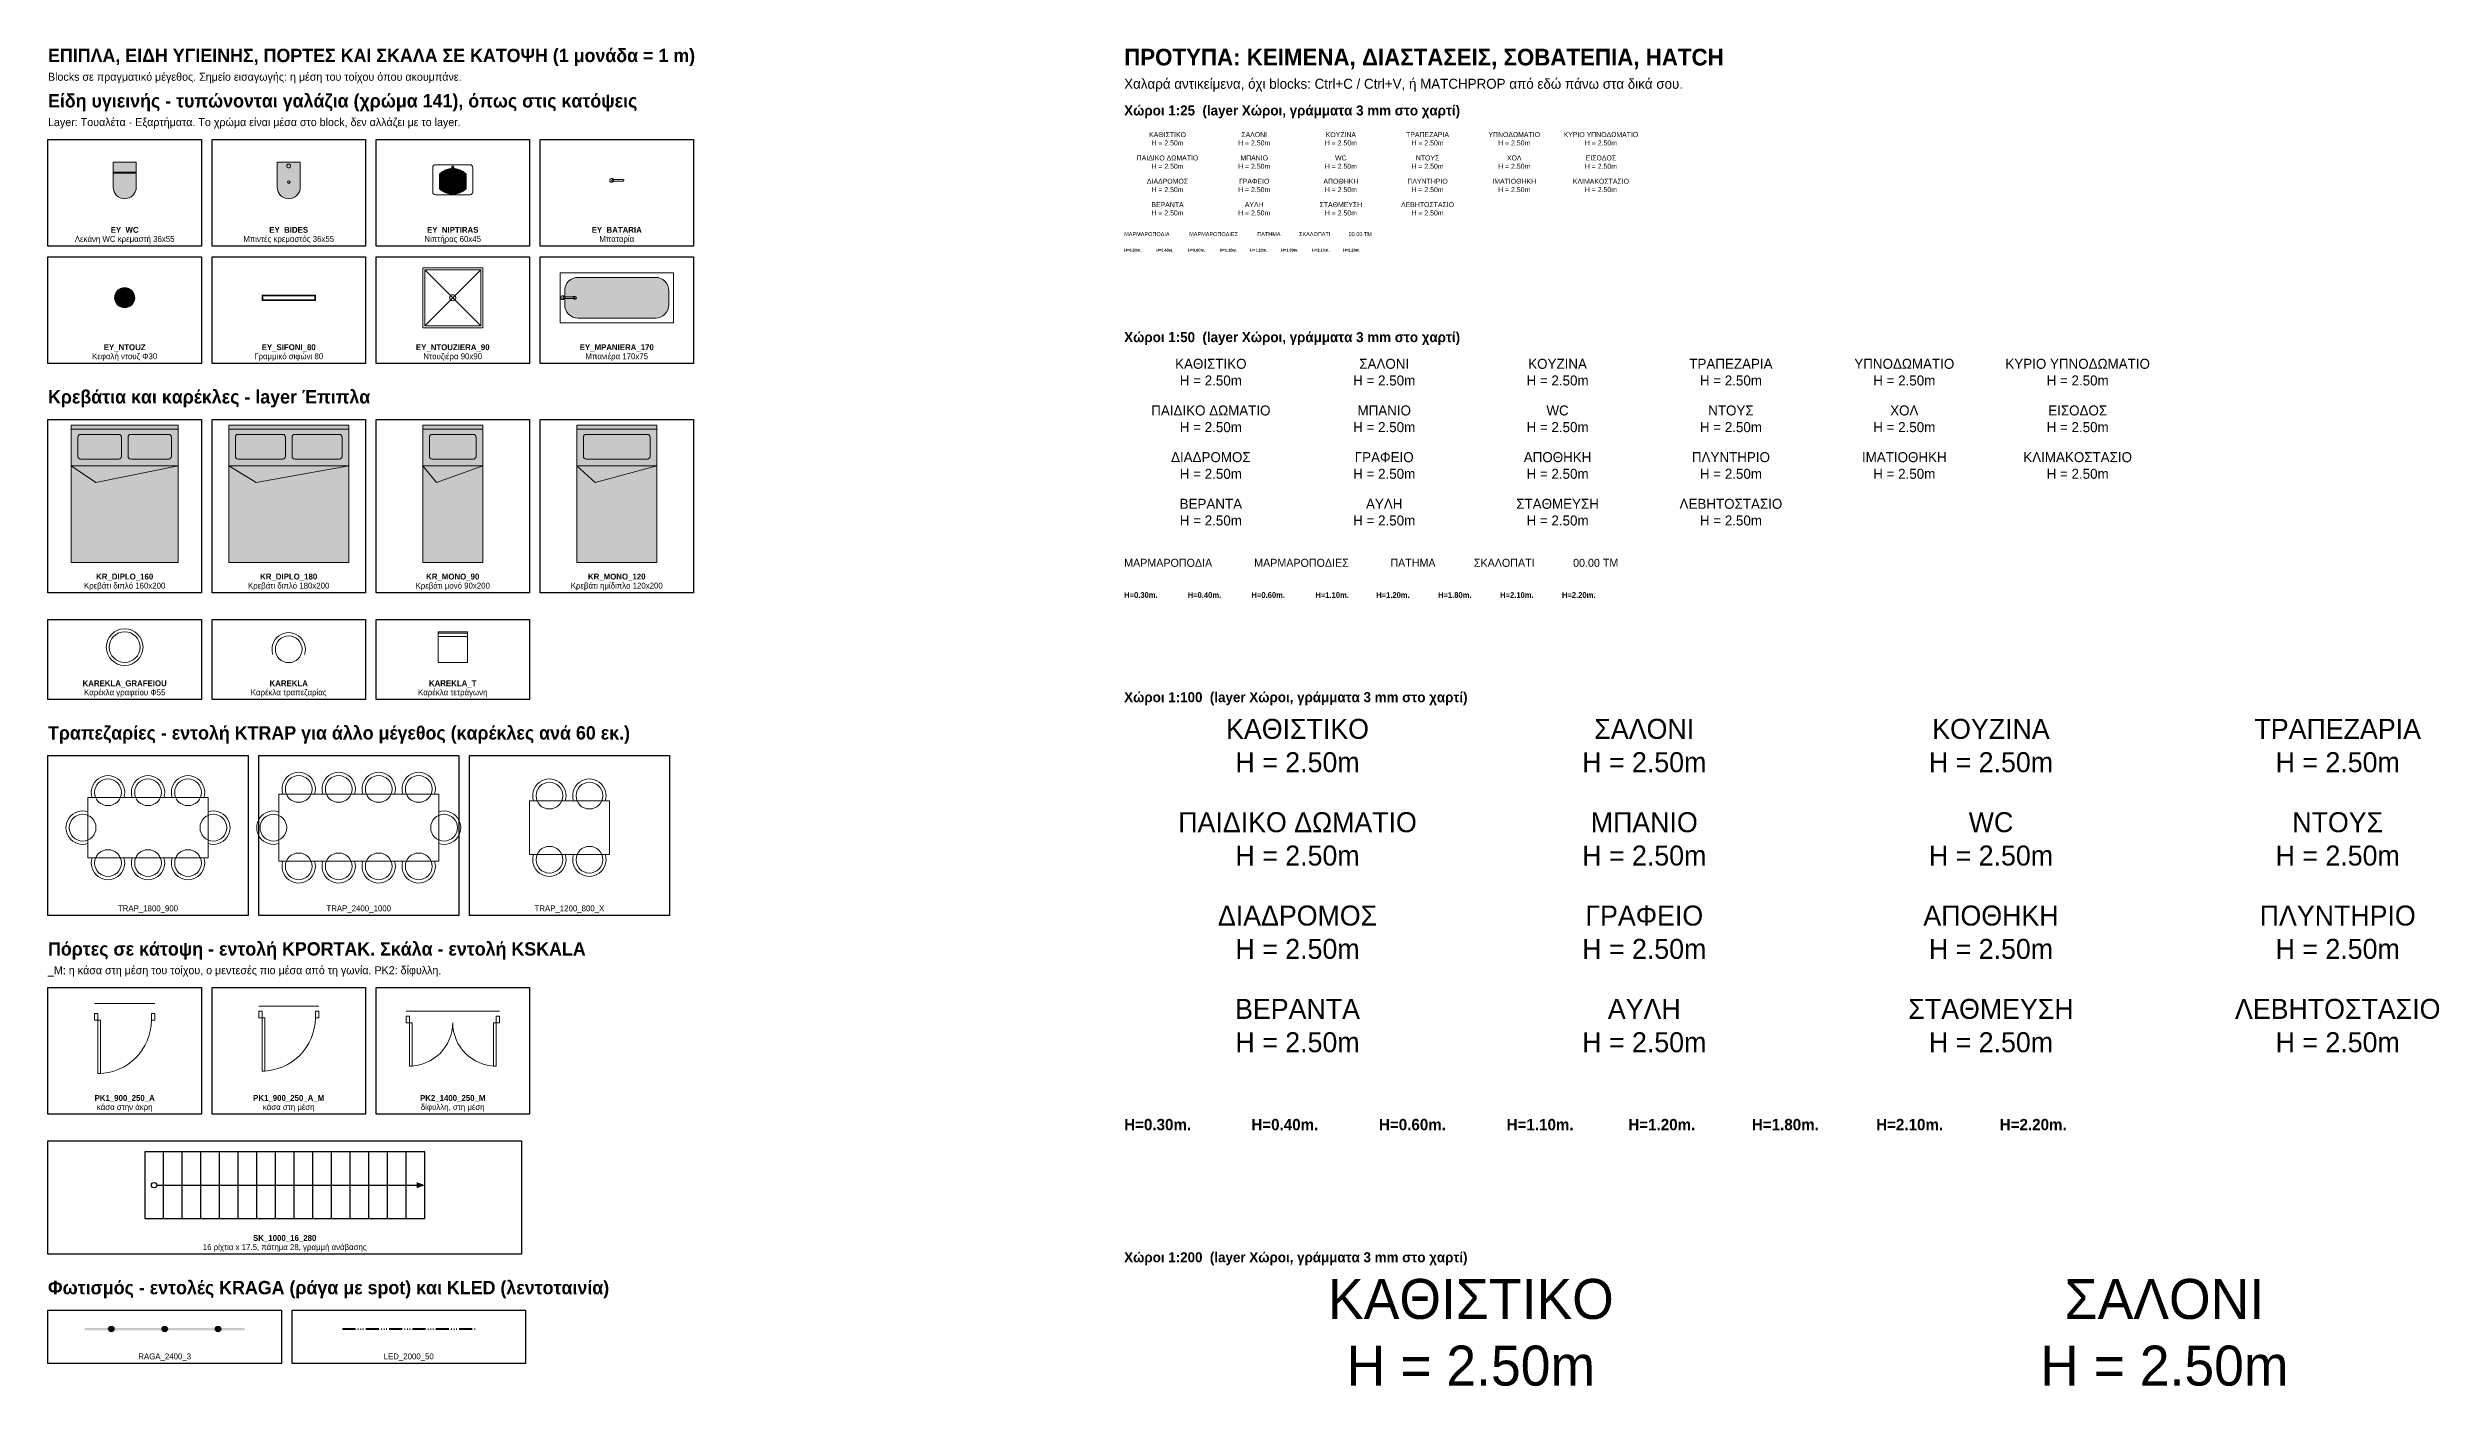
# Model space of a CAD drawing. Extents: x 0 to 269, y -106 to 0.
# Drawn here: x 191.85 to 227.71, y -20.06 to 0.01 of the extents above; entities that cross this region are included whole.
import ezdxf
from ezdxf.enums import TextEntityAlignment as Align

# ---------------------------------------------------------------- set-up
doc = ezdxf.new("R2010")
doc.units = 0
doc.layers.add('KIT-Οδηγίες', color=140, linetype='Continuous', plot=False)
for name, color, linetype, lineweight in [('Έπιπλα', 10, 'Continuous', 15), ('Ετικέτες', 61, 'Continuous', 18), ('Πόρτες', 150, 'Continuous', 15), ('Σκάλες', 20, 'Continuous', 25), ('Τουαλέτα - Εξαρτήματα', 190, 'Continuous', 20), ('Φωτισμός', 12, 'Continuous', 25), ('Χώροι', 34, 'Continuous', 30)]:
    doc.layers.add(name, color=color, linetype=linetype, lineweight=lineweight)
doc.styles.add('KIT', font='Commissioner-Regular.ttf')
doc.styles.add('KIT-B', font='Commissioner-Bold.ttf')

# ---------------------------------------------------------------- blocks, each defined once
blk = doc.blocks.new('EY_WC')
at = {"true_color": 0xfafafa}
blk.add_hatch(color=256, dxfattribs=at).paths.add_polyline_path([(-0.1735, 0), (-0.1735, -0.377, 1), (0.1735, -0.377), (0.1735, 0)])
at = {"color": 141}
for p, q in [((-0.1735, -0.15), (0.1735, -0.15)), ((-0.1735, -0.165), (0.1735, -0.165))]:
    blk.add_line(p, q, dxfattribs=at)
blk.add_lwpolyline([(-0.1735, 0), (-0.1735, -0.377, 1), (0.1735, -0.377), (0.1735, 0)], format="xyb", close=True, dxfattribs=at)
blk = doc.blocks.new('EY_BIDES')
at = {"true_color": 0xfafafa}
blk.add_hatch(color=256, dxfattribs=at).paths.add_polyline_path([(-0.1735, 0), (-0.1735, -0.377, 1), (0.1735, -0.377), (0.1735, 0)])
at = {"color": 141}
blk.add_lwpolyline([(-0.1735, 0), (-0.1735, -0.377, 1), (0.1735, -0.377), (0.1735, 0)], format="xyb", close=True, dxfattribs=at)
for centre, radius in [((0, -0.06), 0.029), ((0, -0.3), 0.02)]:
    blk.add_circle(centre, radius, dxfattribs=at)
blk = doc.blocks.new('EY_NIPTIRAS')
at = {"true_color": 0xfafafa}
blk.add_hatch(color=256, dxfattribs=at).paths.add_polyline_path([(-0.2, -0.14), (-0.2, -0.36, 0.414), (0.2, -0.36), (0.2, -0.14, 0.414)])
at = {"color": 141}
for points in [[(-0.26, -0.45), (0.26, -0.45, 0.414214), (0.3, -0.41), (0.3, -0.04, 0.414214), (0.26, 0), (-0.26, 0, 0.414214), (-0.3, -0.04), (-0.3, -0.41, 0.414214)], [(-0.2, -0.14), (-0.2, -0.36, 0.414), (0.2, -0.36), (0.2, -0.14, 0.414)], [(0, -0.07), (0, -0.07, 0.414214), (0.011, -0.059), (0.011, -0.031, 0.414214), (0, -0.02), (0, -0.02, 0.414214), (-0.011, -0.031), (-0.011, -0.059, 0.414214)]]:
    blk.add_lwpolyline(points, format="xyb", close=True, dxfattribs=at)
for centre, radius in [((0, -0.07), 0.029), ((0, -0.25), 0.02)]:
    blk.add_circle(centre, radius, dxfattribs=at)
blk = doc.blocks.new('EY_BATARIA')
at = {"color": 141}
blk.add_lwpolyline([(0.011, -0.011), (0.169, -0.011, 0.414214), (0.18, 0), (0.18, 0, 0.414214), (0.169, 0.011), (0.011, 0.011, 0.414214), (0, 0), (0, 0, 0.414214)], format="xyb", close=True, dxfattribs=at)
blk.add_circle((0, 0), 0.029, dxfattribs=at)
blk = doc.blocks.new('EY_NTOUZ')
at = {"true_color": 0xfafafa}
blk.add_hatch(color=256, dxfattribs=at).paths.add_polyline_path([(-0.15, 0, 1), (0.15, 0, 1)])
at = {"color": 141}
blk.add_circle((0, 0), 0.15, dxfattribs=at)
blk = doc.blocks.new('EY_SIFONI_80')
at = {"color": 141}
for points in [[(-0.4, -0.08), (0.4, -0.08), (0.4, 0), (-0.4, 0)], [(-0.39, -0.07), (0.39, -0.07), (0.39, -0.01), (-0.39, -0.01)]]:
    blk.add_lwpolyline(points, close=True, dxfattribs=at)
blk = doc.blocks.new('EY_NTOUZIERA_90')
at = {"color": 141}
for p, q in [((-0.42, -0.87), (0.42, -0.03)), ((-0.42, -0.03), (0.42, -0.87))]:
    blk.add_line(p, q, dxfattribs=at)
for points in [[(-0.45, -0.9), (0.45, -0.9), (0.45, 0), (-0.45, 0)], [(-0.42, -0.87), (0.42, -0.87), (0.42, -0.03), (-0.42, -0.03)]]:
    blk.add_lwpolyline(points, close=True, dxfattribs=at)
blk.add_circle((0, -0.45), 0.045, dxfattribs=at)
blk = doc.blocks.new('EY_MPANIERA_170')
at = {"true_color": 0xfafafa}
blk.add_hatch(color=256, dxfattribs=at).paths.add_polyline_path([(-0.58, -0.68), (0.58, -0.68, 0.414), (0.78, -0.48), (0.78, -0.27, 0.414), (0.58, -0.07), (-0.58, -0.07, 0.414), (-0.78, -0.27), (-0.78, -0.48, 0.414)])
at = {"color": 141}
blk.add_lwpolyline([(-0.85, -0.75), (0.85, -0.75), (0.85, 0), (-0.85, 0)], close=True, dxfattribs=at)
for points in [[(-0.58, -0.68), (0.58, -0.68, 0.414214), (0.78, -0.48), (0.78, -0.27, 0.414214), (0.58, -0.07), (-0.58, -0.07, 0.414214), (-0.78, -0.27), (-0.78, -0.48, 0.414214)], [(-0.799, -0.386), (-0.641, -0.386, 0.414214), (-0.63, -0.375), (-0.63, -0.375, 0.414214), (-0.641, -0.364), (-0.799, -0.364, 0.414214), (-0.81, -0.375), (-0.81, -0.375, 0.414214)]]:
    blk.add_lwpolyline(points, format="xyb", close=True, dxfattribs=at)
for centre, radius in [((-0.81, -0.375), 0.029), ((-0.63, -0.375), 0.025)]:
    blk.add_circle(centre, radius, dxfattribs=at)
blk = doc.blocks.new('KR_DIPLO_160')
at = {"true_color": 0xfafafa}
blk.add_hatch(color=256, dxfattribs=at).paths.add_polyline_path([(-0.8, 0), (0.8, 0), (0.8, -2.06), (-0.8, -2.06)])
for p, q in [((-0.8, -0.06), (0.8, -0.06)), ((-0.8, -0.61), (0.8, -0.61))]:
    blk.add_line(p, q)
blk.add_lwpolyline([(-0.8, -2.06), (0.8, -2.06), (0.8, 0), (-0.8, 0)], close=True)
at = {"color": 252}
for points in [[(-0.66, -0.51), (-0.09, -0.51, 0.414214), (-0.05, -0.47), (-0.05, -0.18, 0.414214), (-0.09, -0.14), (-0.66, -0.14, 0.414214), (-0.7, -0.18), (-0.7, -0.47, 0.414214)], [(0.09, -0.51), (0.66, -0.51, 0.414214), (0.7, -0.47), (0.7, -0.18, 0.414214), (0.66, -0.14), (0.09, -0.14, 0.414214), (0.05, -0.18), (0.05, -0.47, 0.414214)]]:
    blk.add_lwpolyline(points, format="xyb", close=True, dxfattribs=at)
blk.add_lwpolyline([(-0.8, -0.61), (-0.432, -0.86), (0.8, -0.61)], dxfattribs=at)
blk = doc.blocks.new('KR_DIPLO_180')
at = {"true_color": 0xfafafa}
blk.add_hatch(color=256, dxfattribs=at).paths.add_polyline_path([(-0.9, 0), (0.9, 0), (0.9, -2.06), (-0.9, -2.06)])
for p, q in [((-0.9, -0.06), (0.9, -0.06)), ((-0.9, -0.61), (0.9, -0.61))]:
    blk.add_line(p, q)
blk.add_lwpolyline([(-0.9, -2.06), (0.9, -2.06), (0.9, 0), (-0.9, 0)], close=True)
at = {"color": 252}
for points in [[(-0.76, -0.51), (-0.09, -0.51, 0.414214), (-0.05, -0.47), (-0.05, -0.18, 0.414214), (-0.09, -0.14), (-0.76, -0.14, 0.414214), (-0.8, -0.18), (-0.8, -0.47, 0.414214)], [(0.09, -0.51), (0.76, -0.51, 0.414214), (0.8, -0.47), (0.8, -0.18, 0.414214), (0.76, -0.14), (0.09, -0.14, 0.414214), (0.05, -0.18), (0.05, -0.47, 0.414214)]]:
    blk.add_lwpolyline(points, format="xyb", close=True, dxfattribs=at)
blk.add_lwpolyline([(-0.9, -0.61), (-0.486, -0.86), (0.9, -0.61)], dxfattribs=at)
blk = doc.blocks.new('KR_MONO_90')
at = {"true_color": 0xfafafa}
blk.add_hatch(color=256, dxfattribs=at).paths.add_polyline_path([(-0.45, 0), (0.45, 0), (0.45, -2.06), (-0.45, -2.06)])
for p, q in [((-0.45, -0.06), (0.45, -0.06)), ((-0.45, -0.61), (0.45, -0.61))]:
    blk.add_line(p, q)
blk.add_lwpolyline([(-0.45, -2.06), (0.45, -2.06), (0.45, 0), (-0.45, 0)], close=True)
at = {"color": 252}
blk.add_lwpolyline([(-0.31, -0.51), (0.31, -0.51, 0.414214), (0.35, -0.47), (0.35, -0.18, 0.414214), (0.31, -0.14), (-0.31, -0.14, 0.414214), (-0.35, -0.18), (-0.35, -0.47, 0.414214)], format="xyb", close=True, dxfattribs=at)
blk.add_lwpolyline([(-0.45, -0.61), (-0.243, -0.86), (0.45, -0.61)], dxfattribs=at)
blk = doc.blocks.new('KR_MONO_120')
at = {"true_color": 0xfafafa}
blk.add_hatch(color=256, dxfattribs=at).paths.add_polyline_path([(-0.6, 0), (0.6, 0), (0.6, -2.06), (-0.6, -2.06)])
for p, q in [((-0.6, -0.06), (0.6, -0.06)), ((-0.6, -0.61), (0.6, -0.61))]:
    blk.add_line(p, q)
blk.add_lwpolyline([(-0.6, -2.06), (0.6, -2.06), (0.6, 0), (-0.6, 0)], close=True)
at = {"color": 252}
blk.add_lwpolyline([(-0.46, -0.51), (0.46, -0.51, 0.414214), (0.5, -0.47), (0.5, -0.18, 0.414214), (0.46, -0.14), (-0.46, -0.14, 0.414214), (-0.5, -0.18), (-0.5, -0.47, 0.414214)], format="xyb", close=True, dxfattribs=at)
blk.add_lwpolyline([(-0.6, -0.61), (-0.324, -0.86), (0.6, -0.61)], dxfattribs=at)
blk = doc.blocks.new('KAREKLA_GRAFEIOU')
blk.add_circle((0, 0), 0.275)
at = {"color": 252}
blk.add_circle((0, 0), 0.23, dxfattribs=at)
blk = doc.blocks.new('KAREKLA')
at = {"color": 252}
blk.add_circle((0, 0), 0.2, dxfattribs=at)
blk.add_arc((0, 0), 0.25, 342, 198)
blk = doc.blocks.new('KAREKLA_T')
blk.add_lwpolyline([(0.22, 0.17), (0.22, 0.24), (-0.22, 0.24), (-0.22, 0.17)], close=True)
at = {"color": 252}
blk.add_lwpolyline([(0.22, -0.22), (0.22, 0.22), (-0.22, 0.22), (-0.22, -0.22)], close=True, dxfattribs=at)
blk = doc.blocks.new('TRAP_1800_900')
blk.add_lwpolyline([(-0.9, -0.45), (0.9, -0.45), (0.9, 0.45), (-0.9, 0.45)], close=True)
at = {"color": 252}
for centre in [(-0.6, 0.53), (0, 0.53), (0.6, 0.53), (-0.98, 0), (0.98, 0), (-0.6, -0.53), (0, -0.53), (0.6, -0.53)]:
    blk.add_circle(centre, 0.2, dxfattribs=at)
for centre, start, end in [((-0.6, 0.53), 342, 198), ((0, 0.53), 342, 198), ((0.6, 0.53), 342, 198), ((-0.98, 0), 72, 288), ((0.98, 0), 252, 108), ((-0.6, -0.53), 162, 378), ((0, -0.53), 162, 378), ((0.6, -0.53), 162, 378)]:
    blk.add_arc(centre, 0.25, start, end)
blk = doc.blocks.new('TRAP_2400_1000')
blk.add_lwpolyline([(-1.2, -0.5), (1.2, -0.5), (1.2, 0.5), (-1.2, 0.5)], close=True)
at = {"color": 252}
for centre in [(-0.9, 0.58), (-0.3, 0.58), (0.3, 0.58), (0.9, 0.58), (-1.28, 0), (1.28, 0), (-0.9, -0.58), (-0.3, -0.58), (0.3, -0.58), (0.9, -0.58)]:
    blk.add_circle(centre, 0.2, dxfattribs=at)
for centre, start, end in [((-0.9, 0.58), 342, 198), ((-0.3, 0.58), 342, 198), ((0.3, 0.58), 342, 198), ((0.9, 0.58), 342, 198), ((-1.28, 0), 72, 288), ((1.28, 0), 252, 108), ((-0.9, -0.58), 162, 378), ((-0.3, -0.58), 162, 378), ((0.3, -0.58), 162, 378), ((0.9, -0.58), 162, 378)]:
    blk.add_arc(centre, 0.25, start, end)
blk = doc.blocks.new('TRAP_1200_800_X')
blk.add_lwpolyline([(-0.6, -0.4), (0.6, -0.4), (0.6, 0.4), (-0.6, 0.4)], close=True)
at = {"color": 252}
for centre in [(-0.3, 0.48), (0.3, 0.48), (-0.3, -0.48), (0.3, -0.48)]:
    blk.add_circle(centre, 0.2, dxfattribs=at)
for centre, start, end in [((-0.3, 0.48), 342, 198), ((0.3, 0.48), 342, 198), ((-0.3, -0.48), 162, 378), ((0.3, -0.48), 162, 378)]:
    blk.add_arc(centre, 0.25, start, end)
blk = doc.blocks.new('PK1_900_250_A')
at = {"color": 252}
blk.add_line((0, 0.25), (0.9, 0.25), dxfattribs=at)
for points in [[(0, 0), (0.05, 0), (0.05, 0.1), (0, 0.1)], [(0.05, -0.8), (0.09, -0.8), (0.09, 0), (0.05, 0)], [(0.85, 0), (0.9, 0), (0.9, 0.1), (0.85, 0.1)]]:
    blk.add_lwpolyline(points, close=True)
blk.add_arc((0.05, 0), 0.8, 270, 360, dxfattribs=at)
blk = doc.blocks.new('PK1_900_250_A_M')
at = {"color": 252}
blk.add_line((0, 0.25), (0.9, 0.25), dxfattribs=at)
for points in [[(0, 0.075), (0.05, 0.075), (0.05, 0.175), (0, 0.175)], [(0.05, -0.725), (0.09, -0.725), (0.09, 0.075), (0.05, 0.075)], [(0.85, 0.075), (0.9, 0.075), (0.9, 0.175), (0.85, 0.175)]]:
    blk.add_lwpolyline(points, close=True)
blk.add_arc((0.05, 0.075), 0.8, 270, 360, dxfattribs=at)
blk = doc.blocks.new('PK2_1400_250_M')
at = {"color": 252}
blk.add_line((0, 0.25), (1.4, 0.25), dxfattribs=at)
for points in [[(0, 0.075), (0.05, 0.075), (0.05, 0.175), (0, 0.175)], [(0.05, -0.575), (0.09, -0.575), (0.09, 0.075), (0.05, 0.075)], [(1.31, -0.575), (1.35, -0.575), (1.35, 0.075), (1.31, 0.075)], [(1.35, 0.075), (1.4, 0.075), (1.4, 0.175), (1.35, 0.175)]]:
    blk.add_lwpolyline(points, close=True)
for centre, start, end in [((0.05, 0.075), 270, 360), ((1.35, 0.075), 180, 270)]:
    blk.add_arc(centre, 0.65, start, end, dxfattribs=at)
blk = doc.blocks.new('SK_1000_16_280')
for p, q in [((0.28, 0), (0.28, 1)), ((0.56, 0), (0.56, 1)), ((0.84, 0), (0.84, 1)), ((1.12, 0), (1.12, 1)), ((1.4, 0), (1.4, 1)), ((1.68, 0), (1.68, 1)), ((1.96, 0), (1.96, 1)), ((2.24, 0), (2.24, 1)), ((2.52, 0), (2.52, 1)), ((2.8, 0), (2.8, 1)), ((3.08, 0), (3.08, 1)), ((3.36, 0), (3.36, 1)), ((3.64, 0), (3.64, 1)), ((3.92, 0), (3.92, 1)), ((0.18, 0.5), (4.08, 0.5))]:
    blk.add_line(p, q)
blk.add_lwpolyline([(0, 0), (4.2, 0), (4.2, 1), (0, 1)], close=True)
blk.add_circle((0.14, 0.5), 0.04)
blk.add_solid([(4.2, 0.5), (4.08, 0.545), (4.08, 0.455)])
blk = doc.blocks.new('RAGA_2400_3')
at = {"color": 1}
for centre, radius in [((0.4, 0), 0.04), ((0.4, 0), 0.028), ((0.4, 0), 0.012), ((1.2, 0), 0.04), ((1.2, 0), 0.028), ((1.2, 0), 0.012), ((2, 0), 0.04), ((2, 0), 0.028), ((2, 0), 0.012)]:
    blk.add_circle(centre, radius, dxfattribs=at)
at = {"true_color": 0x991a1e}
blk.add_solid([(0, -0.0175), (2.4, -0.0175), (0, 0.0175), (2.4, 0.0175)], dxfattribs=at)
blk = doc.blocks.new('LED_2000_50')
at = {"color": 1, "lineweight": 9}
for p, q in [((0.2375, -0.0105), (0.2375, 0.0105)), ((0.275, -0.0105), (0.275, 0.0105)), ((0.3125, -0.0105), (0.3125, 0.0105)), ((0.5875, -0.0105), (0.5875, 0.0105)), ((0.625, -0.0105), (0.625, 0.0105)), ((0.6625, -0.0105), (0.6625, 0.0105)), ((0.9375, -0.0105), (0.9375, 0.0105)), ((0.975, -0.0105), (0.975, 0.0105)), ((1.0125, -0.0105), (1.0125, 0.0105)), ((1.2875, -0.0105), (1.2875, 0.0105)), ((1.325, -0.0105), (1.325, 0.0105)), ((1.3625, -0.0105), (1.3625, 0.0105)), ((1.6375, -0.0105), (1.6375, 0.0105)), ((1.675, -0.0105), (1.675, 0.0105)), ((1.7125, -0.0105), (1.7125, 0.0105)), ((1.9875, -0.0105), (1.9875, 0.0105))]:
    blk.add_line(p, q, dxfattribs=at)
at = {"color": 1}
for points in [[(0, -0.015), (0.2, -0.015), (0, 0.015), (0.2, 0.015)], [(0.35, -0.015), (0.55, -0.015), (0.35, 0.015), (0.55, 0.015)], [(0.7, -0.015), (0.9, -0.015), (0.7, 0.015), (0.9, 0.015)], [(1.05, -0.015), (1.25, -0.015), (1.05, 0.015), (1.25, 0.015)], [(1.4, -0.015), (1.6, -0.015), (1.4, 0.015), (1.6, 0.015)], [(1.75, -0.015), (1.95, -0.015), (1.75, 0.015), (1.95, 0.015)]]:
    blk.add_solid(points, dxfattribs=at)

msp = doc.modelspace()

# ---------------------------------------------------------------- linework, layer by layer
at = {"layer": 'KIT-Οδηγίες', "color": 9}
for points in [[(191.85, -1.36), (194.15, -1.36), (194.15, -2.96), (191.85, -2.96)], [(194.31, -1.36), (196.61, -1.36), (196.61, -2.96), (194.31, -2.96)], [(196.77, -1.36), (199.07, -1.36), (199.07, -2.96), (196.77, -2.96)], [(199.23, -1.36), (201.53, -1.36), (201.53, -2.96), (199.23, -2.96)], [(191.85, -3.12), (194.15, -3.12), (194.15, -4.72), (191.85, -4.72)], [(194.31, -3.12), (196.61, -3.12), (196.61, -4.72), (194.31, -4.72)], [(196.77, -3.12), (199.07, -3.12), (199.07, -4.72), (196.77, -4.72)], [(199.23, -3.12), (201.53, -3.12), (201.53, -4.72), (199.23, -4.72)], [(191.85, -5.56), (194.15, -5.56), (194.15, -8.16), (191.85, -8.16)], [(194.31, -5.56), (196.61, -5.56), (196.61, -8.16), (194.31, -8.16)], [(196.77, -5.56), (199.07, -5.56), (199.07, -8.16), (196.77, -8.16)], [(199.23, -5.56), (201.53, -5.56), (201.53, -8.16), (199.23, -8.16)], [(191.85, -8.56), (194.15, -8.56), (194.15, -9.76), (191.85, -9.76)], [(194.31, -8.56), (196.61, -8.56), (196.61, -9.76), (194.31, -9.76)], [(196.77, -8.56), (199.07, -8.56), (199.07, -9.76), (196.77, -9.76)], [(191.85, -10.6), (194.85, -10.6), (194.85, -13), (191.85, -13)], [(195.01, -10.6), (198.01, -10.6), (198.01, -13), (195.01, -13)], [(198.17, -10.6), (201.17, -10.6), (201.17, -13), (198.17, -13)], [(191.85, -14.08), (194.15, -14.08), (194.15, -15.98), (191.85, -15.98)], [(194.31, -14.08), (196.61, -14.08), (196.61, -15.98), (194.31, -15.98)], [(196.77, -14.08), (199.07, -14.08), (199.07, -15.98), (196.77, -15.98)], [(191.85, -16.38), (198.95, -16.38), (198.95, -18.08), (191.85, -18.08)], [(191.85, -18.92), (195.35, -18.92), (195.35, -19.72), (191.85, -19.72)], [(195.51, -18.92), (199.01, -18.92), (199.01, -19.72), (195.51, -19.72)]]:
    msp.add_lwpolyline(points, close=True, dxfattribs=at)

# ---------------------------------------------------------------- block references
at = {"layer": 'Έπιπλα'}
for name, p in [('KR_DIPLO_160', (193, -5.644)), ('KR_DIPLO_180', (195.46, -5.644)), ('KR_MONO_90', (197.92, -5.644)), ('KR_MONO_120', (200.38, -5.644)), ('KAREKLA_GRAFEIOU', (193, -8.974)), ('KAREKLA', (195.46, -9.007)), ('KAREKLA_T', (197.92, -8.984)), ('TRAP_1800_900', (193.35, -11.682)), ('TRAP_2400_1000', (196.51, -11.682)), ('TRAP_1200_800_X', (199.67, -11.682))]:
    msp.add_blockref(name, p, dxfattribs=at)
at = {"layer": 'Πόρτες'}
for name, p in [('PK1_900_250_A', (192.55, -14.569)), ('PK1_900_250_A_M', (195.01, -14.607)), ('PK2_1400_250_M', (197.22, -14.682))]:
    msp.add_blockref(name, p, dxfattribs=at)
at = {"layer": 'Σκάλες'}
msp.add_blockref('SK_1000_16_280', (193.3, -17.544), dxfattribs=at)
at = {"layer": 'Τουαλέτα - Εξαρτήματα'}
for name, p in [('EY_WC', (193, -1.699)), ('EY_BIDES', (195.46, -1.699)), ('EY_NIPTIRAS', (197.92, -1.739)), ('EY_BATARIA', (200.305, -1.974)), ('EY_NTOUZ', (193, -3.734)), ('EY_NTOUZIERA_90', (197.92, -3.284)), ('EY_MPANIERA_170', (200.38, -3.359)), ('EY_SIFONI_80', (195.46, -3.694))]:
    msp.add_blockref(name, p, dxfattribs=at)
at = {"layer": 'Φωτισμός'}
for name, p in [('RAGA_2400_3', (192.4, -19.202)), ('LED_2000_50', (196.266, -19.202))]:
    msp.add_blockref(name, p, dxfattribs=at)

# ---------------------------------------------------------------- texts
at = {"layer": 'KIT-Οδηγίες'}
for s, height, style, p in [('ΕΠΙΠΛΑ, ΕΙΔΗ ΥΓΙΕΙΝΗΣ, ΠΟΡΤΕΣ ΚΑΙ ΣΚΑΛΑ ΣΕ ΚΑΤΟΨΗ (1 μονάδα = 1 m)', 0.2, 'KIT-B', (191.85, -0.2)), ('ΠΡΟΤΥΠΑ: ΚΕΙΜΕΝΑ, ΔΙΑΣΤΑΣΕΙΣ, ΣΟΒΑΤΕΠΙΑ, HATCH', 0.25, 'KIT-B', (207.99, -0.25)), ('Blocks σε πραγματικό μέγεθος. Σημείο εισαγωγής: η μέση του τοίχου όπου ακουμπάνε.', 0.12, 'KIT', (191.85, -0.48)), ('Είδη υγιεινής - τυπώνονται γαλάζια (χρώμα 141), όπως στις κατόψεις', 0.2, 'KIT-B', (191.85, -0.88)), ('Χαλαρά αντικείμενα, όχι blocks: Ctrl+C / Ctrl+V, ή MATCHPROP από εδώ πάνω στα δικά σου.', 0.15, 'KIT', (207.99, -0.6)), ('Layer: Τουαλέτα - Εξαρτήματα. Το χρώμα είναι μέσα στο block, δεν αλλάζει με το layer.', 0.12, 'KIT', (191.85, -1.16)), ('Χώροι 1:25  (layer Χώροι, γράμματα 3 mm στο χαρτί)', 0.15, 'KIT-B', (207.99, -1)), ('Χώροι 1:50  (layer Χώροι, γράμματα 3 mm στο χαρτί)', 0.15, 'KIT-B', (207.99, -4.4)), ('Κρεβάτια και καρέκλες - layer Έπιπλα', 0.2, 'KIT-B', (191.85, -5.32)), ('Χώροι 1:100  (layer Χώροι, γράμματα 3 mm στο χαρτί)', 0.15, 'KIT-B', (207.99, -9.8)), ('Τραπεζαρίες - εντολή KTRAP για άλλο μέγεθος (καρέκλες ανά 60 εκ.)', 0.2, 'KIT-B', (191.85, -10.36)), ('Πόρτες σε κάτοψη - εντολή KPORTAK. Σκάλα - εντολή KSKALA', 0.2, 'KIT-B', (191.85, -13.6)), ('_M: η κάσα στη μέση του τοίχου, ο μεντεσές πιο μέσα από τη γωνία. PK2: δίφυλλη.', 0.12, 'KIT', (191.85, -13.88)), ('Χώροι 1:200  (layer Χώροι, γράμματα 3 mm στο χαρτί)', 0.15, 'KIT-B', (207.99, -18.2)), ('Φωτισμός - εντολές KRAGA (ράγα με spot) και KLED (λεντοταινία)', 0.2, 'KIT-B', (191.85, -18.68))]:
    msp.add_text(s, height=height, dxfattribs=dict(at, style=style)).set_placement(p)
for s, style, p in [('Λεκάνη WC κρεμαστή 36x55', 'KIT', (193, -2.896)), ('EY_WC', 'KIT-B', (193, -2.76)), ('Μπιντές κρεμαστός 36x55', 'KIT', (195.46, -2.896)), ('EY_BIDES', 'KIT-B', (195.46, -2.76)), ('Νιπτήρας 60x45', 'KIT', (197.92, -2.896)), ('EY_NIPTIRAS', 'KIT-B', (197.92, -2.76)), ('EY_BATARIA', 'KIT-B', (200.38, -2.76)), ('Μπαταρία', 'KIT', (200.38, -2.896)), ('Κεφαλή ντουζ Φ30', 'KIT', (193, -4.656)), ('EY_NTOUZ', 'KIT-B', (193, -4.52)), ('Γραμμικό σιφώνι 80', 'KIT', (195.46, -4.656)), ('EY_SIFONI_80', 'KIT-B', (195.46, -4.52)), ('EY_NTOUZIERA_90', 'KIT-B', (197.92, -4.52)), ('Ντουζιέρα 90x90', 'KIT', (197.92, -4.656)), ('EY_MPANIERA_170', 'KIT-B', (200.38, -4.52)), ('Μπανιέρα 170x75', 'KIT', (200.38, -4.656)), ('KR_DIPLO_160', 'KIT-B', (193, -7.96)), ('KR_DIPLO_180', 'KIT-B', (195.46, -7.96)), ('KR_MONO_90', 'KIT-B', (197.92, -7.96)), ('KR_MONO_120', 'KIT-B', (200.38, -7.96)), ('Κρεβάτι διπλό 160x200', 'KIT', (193, -8.096)), ('Κρεβάτι διπλό 180x200', 'KIT', (195.46, -8.096)), ('Κρεβάτι μονό 90x200', 'KIT', (197.92, -8.096)), ('Κρεβάτι ημίδιπλο 120x200', 'KIT', (200.38, -8.096)), ('KAREKLA_GRAFEIOU', 'KIT-B', (193, -9.56)), ('Καρέκλα γραφείου Φ55', 'KIT', (193, -9.696)), ('Καρέκλα τραπεζαρίας', 'KIT', (195.46, -9.696)), ('KAREKLA', 'KIT-B', (195.46, -9.56)), ('Καρέκλα τετράγωνη', 'KIT', (197.92, -9.696)), ('KAREKLA_T', 'KIT-B', (197.92, -9.56)), ('TRAP_1800_900', 'KIT', (193.35, -12.936)), ('TRAP_2400_1000', 'KIT', (196.51, -12.936)), ('TRAP_1200_800_X', 'KIT', (199.67, -12.936)), ('PK1_900_250_A', 'KIT-B', (193, -15.78)), ('PK1_900_250_A_M', 'KIT-B', (195.46, -15.78)), ('PK2_1400_250_M', 'KIT-B', (197.92, -15.78)), ('κάσα στην άκρη', 'KIT', (193, -15.916)), ('κάσα στη μέση', 'KIT', (195.46, -15.916)), ('δίφυλλη, στη μέση', 'KIT', (197.92, -15.916)), ('16 ρίχτια x 17.5, πάτημα 28, γραμμή ανάβασης', 'KIT', (195.4, -18.016)), ('SK_1000_16_280', 'KIT-B', (195.4, -17.88)), ('RAGA_2400_3', 'KIT', (193.6, -19.656)), ('LED_2000_50', 'KIT', (197.26, -19.656))]:
    msp.add_text(s, height=0.088, dxfattribs=dict(at, style=style)).set_placement(p, align=Align.CENTER)
at = {"layer": 'Ετικέτες', "color": 1, "style": 'KIT-B'}
for s, height, p in [('H=0.30m.', 0.0425, (207.99, -3.042)), ('H=0.40m.', 0.0425, (208.467, -3.042)), ('H=0.60m.', 0.0425, (208.945, -3.042)), ('H=1.10m.', 0.0425, (209.424, -3.042)), ('H=1.20m.', 0.0425, (209.88, -3.042)), ('H=1.80m.', 0.0425, (210.343, -3.042)), ('H=2.10m.', 0.0425, (210.81, -3.042)), ('H=2.20m.', 0.0425, (211.273, -3.042)), ('H=0.30m.', 0.085, (207.99, -8.235)), ('H=0.40m.', 0.085, (208.943, -8.235)), ('H=0.60m.', 0.085, (209.9, -8.235)), ('H=1.10m.', 0.085, (210.858, -8.235)), ('H=1.20m.', 0.085, (211.77, -8.235)), ('H=1.80m.', 0.085, (212.697, -8.235)), ('H=2.10m.', 0.085, (213.629, -8.235)), ('H=2.20m.', 0.085, (214.556, -8.235)), ('H=0.30m.', 0.17, (207.99, -16.22)), ('H=0.40m.', 0.17, (209.897, -16.22)), ('H=0.60m.', 0.17, (211.811, -16.22)), ('H=1.10m.', 0.17, (213.726, -16.22)), ('H=1.20m.', 0.17, (215.551, -16.22)), ('H=1.80m.', 0.17, (217.404, -16.22)), ('H=2.10m.', 0.17, (219.268, -16.22)), ('H=2.20m.', 0.17, (221.121, -16.22))]:
    msp.add_text(s, height=height, dxfattribs=at).set_placement(p)
at = {"layer": 'Χώροι', "style": 'KIT'}
for s, height, p in [('ΚΑΘΙΣΤΙΚΟ', 0.075, (208.64, -1.325)), ('H = 2.50m', 0.075, (208.64, -1.45)), ('H = 2.50m', 0.075, (209.94, -1.45)), ('ΣΑΛΟΝΙ', 0.075, (209.94, -1.325)), ('H = 2.50m', 0.075, (211.24, -1.45)), ('ΚΟΥΖΙΝΑ', 0.075, (211.24, -1.325)), ('ΤΡΑΠΕΖΑΡΙΑ', 0.075, (212.54, -1.325)), ('H = 2.50m', 0.075, (212.54, -1.45)), ('ΥΠΝΟΔΩΜΑΤΙΟ', 0.075, (213.84, -1.325)), ('H = 2.50m', 0.075, (213.84, -1.45)), ('ΚΥΡΙΟ ΥΠΝΟΔΩΜΑΤΙΟ', 0.075, (215.14, -1.325)), ('H = 2.50m', 0.075, (215.14, -1.45)), ('ΠΑΙΔΙΚΟ ΔΩΜΑΤΙΟ', 0.075, (208.64, -1.675)), ('H = 2.50m', 0.075, (208.64, -1.8)), ('H = 2.50m', 0.075, (209.94, -1.8)), ('ΜΠΑΝΙΟ', 0.075, (209.94, -1.675)), ('H = 2.50m', 0.075, (211.24, -1.8)), ('WC', 0.075, (211.24, -1.675)), ('H = 2.50m', 0.075, (212.54, -1.8)), ('ΝΤΟΥΣ', 0.075, (212.54, -1.675)), ('H = 2.50m', 0.075, (213.84, -1.8)), ('ΧΟΛ', 0.075, (213.84, -1.675)), ('H = 2.50m', 0.075, (215.14, -1.8)), ('ΕΙΣΟΔΟΣ', 0.075, (215.14, -1.675)), ('ΔΙΑΔΡΟΜΟΣ', 0.075, (208.64, -2.025)), ('H = 2.50m', 0.075, (208.64, -2.15)), ('H = 2.50m', 0.075, (209.94, -2.15)), ('ΓΡΑΦΕΙΟ', 0.075, (209.94, -2.025)), ('ΑΠΟΘΗΚΗ', 0.075, (211.24, -2.025)), ('H = 2.50m', 0.075, (211.24, -2.15)), ('ΠΛΥΝΤΗΡΙΟ', 0.075, (212.54, -2.025)), ('H = 2.50m', 0.075, (212.54, -2.15)), ('ΙΜΑΤΙΟΘΗΚΗ', 0.075, (213.84, -2.025)), ('H = 2.50m', 0.075, (213.84, -2.15)), ('ΚΛΙΜΑΚΟΣΤΑΣΙΟ', 0.075, (215.14, -2.025)), ('H = 2.50m', 0.075, (215.14, -2.15)), ('ΒΕΡΑΝΤΑ', 0.075, (208.64, -2.375)), ('H = 2.50m', 0.075, (208.64, -2.5)), ('H = 2.50m', 0.075, (209.94, -2.5)), ('ΑΥΛΗ', 0.075, (209.94, -2.375)), ('ΣΤΑΘΜΕΥΣΗ', 0.075, (211.24, -2.375)), ('H = 2.50m', 0.075, (211.24, -2.5)), ('ΛΕΒΗΤΟΣΤΑΣΙΟ', 0.075, (212.54, -2.375)), ('H = 2.50m', 0.075, (212.54, -2.5)), ('ΚΑΘΙΣΤΙΚΟ', 0.15, (209.29, -4.8)), ('ΣΑΛΟΝΙ', 0.15, (211.89, -4.8)), ('ΚΟΥΖΙΝΑ', 0.15, (214.49, -4.8)), ('ΤΡΑΠΕΖΑΡΙΑ', 0.15, (217.09, -4.8)), ('ΥΠΝΟΔΩΜΑΤΙΟ', 0.15, (219.69, -4.8)), ('ΚΥΡΙΟ ΥΠΝΟΔΩΜΑΤΙΟ', 0.15, (222.29, -4.8)), ('H = 2.50m', 0.15, (209.29, -5.05)), ('H = 2.50m', 0.15, (211.89, -5.05)), ('H = 2.50m', 0.15, (214.49, -5.05)), ('H = 2.50m', 0.15, (217.09, -5.05)), ('H = 2.50m', 0.15, (219.69, -5.05)), ('H = 2.50m', 0.15, (222.29, -5.05)), ('ΠΑΙΔΙΚΟ ΔΩΜΑΤΙΟ', 0.15, (209.29, -5.5)), ('ΜΠΑΝΙΟ', 0.15, (211.89, -5.5)), ('WC', 0.15, (214.49, -5.5)), ('ΝΤΟΥΣ', 0.15, (217.09, -5.5)), ('ΧΟΛ', 0.15, (219.69, -5.5)), ('ΕΙΣΟΔΟΣ', 0.15, (222.29, -5.5)), ('H = 2.50m', 0.15, (209.29, -5.75)), ('H = 2.50m', 0.15, (211.89, -5.75)), ('H = 2.50m', 0.15, (214.49, -5.75)), ('H = 2.50m', 0.15, (217.09, -5.75)), ('H = 2.50m', 0.15, (219.69, -5.75)), ('H = 2.50m', 0.15, (222.29, -5.75)), ('ΔΙΑΔΡΟΜΟΣ', 0.15, (209.29, -6.2)), ('ΓΡΑΦΕΙΟ', 0.15, (211.89, -6.2)), ('ΑΠΟΘΗΚΗ', 0.15, (214.49, -6.2)), ('ΠΛΥΝΤΗΡΙΟ', 0.15, (217.09, -6.2)), ('ΙΜΑΤΙΟΘΗΚΗ', 0.15, (219.69, -6.2)), ('ΚΛΙΜΑΚΟΣΤΑΣΙΟ', 0.15, (222.29, -6.2)), ('H = 2.50m', 0.15, (209.29, -6.45)), ('H = 2.50m', 0.15, (211.89, -6.45)), ('H = 2.50m', 0.15, (214.49, -6.45)), ('H = 2.50m', 0.15, (217.09, -6.45)), ('H = 2.50m', 0.15, (219.69, -6.45)), ('H = 2.50m', 0.15, (222.29, -6.45)), ('ΒΕΡΑΝΤΑ', 0.15, (209.29, -6.9)), ('ΑΥΛΗ', 0.15, (211.89, -6.9)), ('ΣΤΑΘΜΕΥΣΗ', 0.15, (214.49, -6.9)), ('ΛΕΒΗΤΟΣΤΑΣΙΟ', 0.15, (217.09, -6.9)), ('H = 2.50m', 0.15, (209.29, -7.15)), ('H = 2.50m', 0.15, (211.89, -7.15)), ('H = 2.50m', 0.15, (214.49, -7.15)), ('H = 2.50m', 0.15, (217.09, -7.15)), ('ΚΑΘΙΣΤΙΚΟ', 0.3, (210.59, -10.35)), ('ΣΑΛΟΝΙ', 0.3, (215.79, -10.35)), ('ΚΟΥΖΙΝΑ', 0.3, (220.99, -10.35)), ('ΤΡΑΠΕΖΑΡΙΑ', 0.3, (226.19, -10.35)), ('H = 2.50m', 0.3, (210.59, -10.85)), ('H = 2.50m', 0.3, (215.79, -10.85)), ('H = 2.50m', 0.3, (220.99, -10.85)), ('H = 2.50m', 0.3, (226.19, -10.85)), ('ΠΑΙΔΙΚΟ ΔΩΜΑΤΙΟ', 0.3, (210.59, -11.75)), ('ΜΠΑΝΙΟ', 0.3, (215.79, -11.75)), ('WC', 0.3, (220.99, -11.75)), ('ΝΤΟΥΣ', 0.3, (226.19, -11.75)), ('H = 2.50m', 0.3, (210.59, -12.25)), ('H = 2.50m', 0.3, (215.79, -12.25)), ('H = 2.50m', 0.3, (220.99, -12.25)), ('H = 2.50m', 0.3, (226.19, -12.25)), ('ΔΙΑΔΡΟΜΟΣ', 0.3, (210.59, -13.15)), ('ΓΡΑΦΕΙΟ', 0.3, (215.79, -13.15)), ('ΑΠΟΘΗΚΗ', 0.3, (220.99, -13.15)), ('ΠΛΥΝΤΗΡΙΟ', 0.3, (226.19, -13.15)), ('H = 2.50m', 0.3, (210.59, -13.65)), ('H = 2.50m', 0.3, (215.79, -13.65)), ('H = 2.50m', 0.3, (220.99, -13.65)), ('H = 2.50m', 0.3, (226.19, -13.65)), ('ΒΕΡΑΝΤΑ', 0.3, (210.59, -14.55)), ('ΑΥΛΗ', 0.3, (215.79, -14.55)), ('ΣΤΑΘΜΕΥΣΗ', 0.3, (220.99, -14.55)), ('ΛΕΒΗΤΟΣΤΑΣΙΟ', 0.3, (226.19, -14.55)), ('H = 2.50m', 0.3, (210.59, -15.05)), ('H = 2.50m', 0.3, (215.79, -15.05)), ('H = 2.50m', 0.3, (220.99, -15.05)), ('H = 2.50m', 0.3, (226.19, -15.05)), ('ΚΑΘΙΣΤΙΚΟ', 0.6, (213.19, -19.05)), ('ΣΑΛΟΝΙ', 0.6, (223.59, -19.05)), ('H = 2.50m', 0.6, (213.19, -20.05)), ('H = 2.50m', 0.6, (223.59, -20.05))]:
    msp.add_text(s, height=height, dxfattribs=at).set_placement(p, align=Align.CENTER)
for s, height, p in [('ΜΑΡΜΑΡΟΠΟΔΙΑ', 0.06, (207.99, -2.81)), ('ΜΑΡΜΑΡΟΠΟΔΙΕΣ', 0.06, (208.965, -2.81)), ('ΠΑΤΗΜΑ', 0.06, (209.986, -2.81)), ('ΣΚΑΛΟΠΑΤΙ', 0.06, (210.613, -2.81)), ('00.00 ΤΜ', 0.06, (211.356, -2.81)), ('ΜΑΡΜΑΡΟΠΟΔΙΑ', 0.12, (207.99, -7.77)), ('ΜΑΡΜΑΡΟΠΟΔΙΕΣ', 0.12, (209.94, -7.77)), ('ΠΑΤΗΜΑ', 0.12, (211.982, -7.77)), ('ΣΚΑΛΟΠΑΤΙ', 0.12, (213.235, -7.77)), ('00.00 ΤΜ', 0.12, (214.723, -7.77))]:
    msp.add_text(s, height=height, dxfattribs=at).set_placement(p)

doc.saveas('drawing.dxf')
